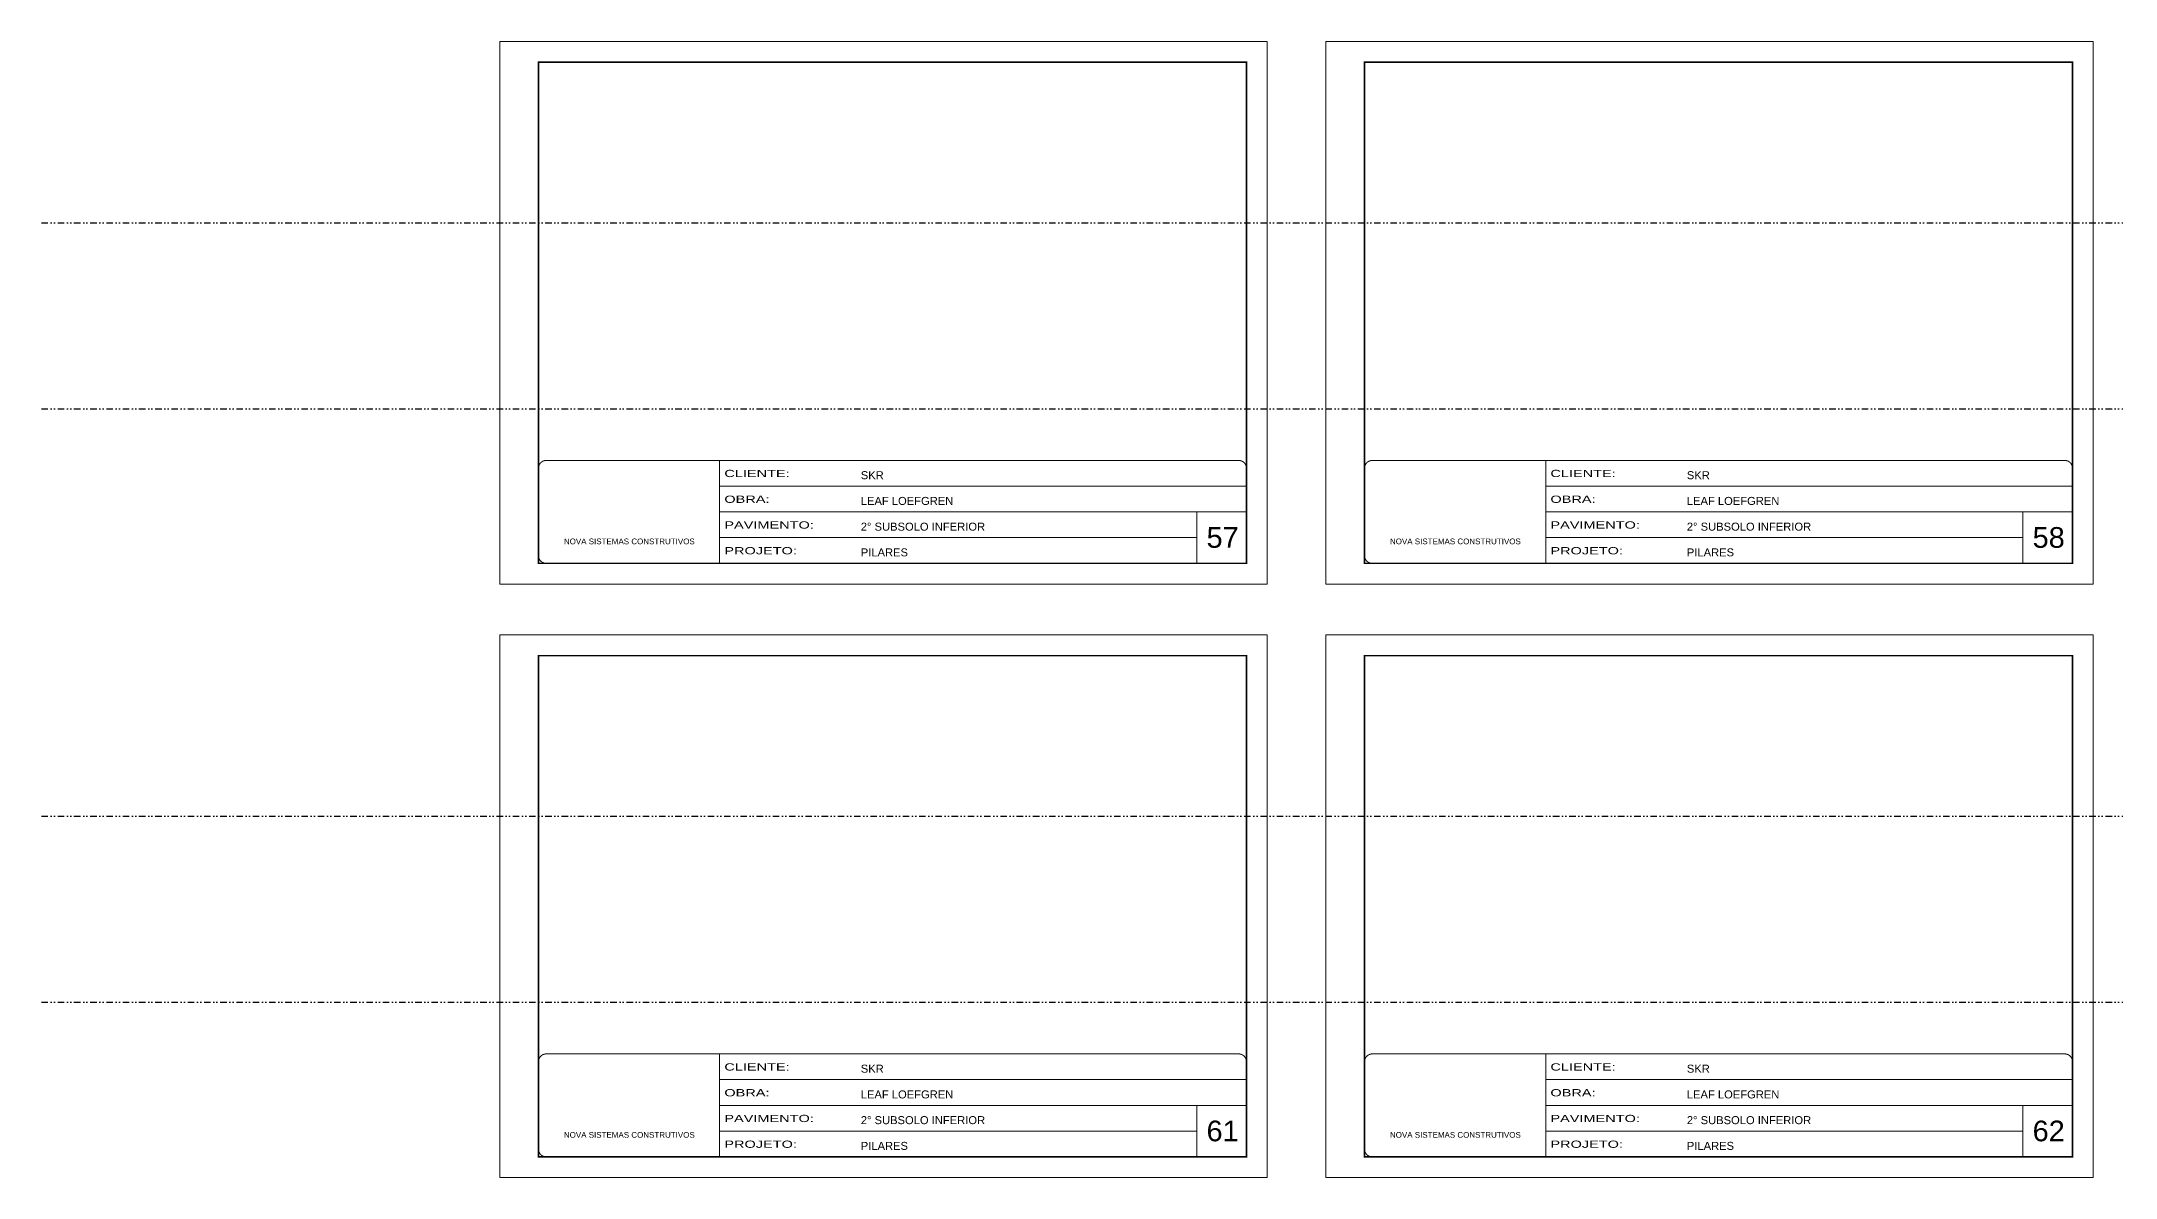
# Model space of a CAD drawing. Extents: x 13513 to 27878, y -21631 to 6985.
# Drawn here: x 13513 to 17527, y -11294 to -9095 of the extents above; entities that cross this region are included whole.
import ezdxf

# ---------------------------------------------------------------- set-up
doc = ezdxf.new("R2010")
doc.units = 0
for name, pattern in [('CONTINUO', [0]), ('DASHED', [0.75, 0.5, -0.25]), ('DIVIDE2', [0.625, 0.25, -0.125, 0, -0.125, 0, -0.125])]:
    doc.linetypes.add(name, pattern=pattern)
for name, color, linetype, lineweight in [('CARIMBO', 255, 'Continuous', 9), ('Folhas', 255, 'Continuous', 9), ('SARRAFO DE PRESSAO', 251, 'DASHED', 9)]:
    doc.layers.add(name, color=color, linetype=linetype, lineweight=lineweight)
doc.layers.add('Nível', color=160, linetype='Continuous')
doc.styles.add('ARIAL', font='arial.ttf')
doc.styles.add('Tecnologia', font='')
doc.styles.get('Tecnologia').set_extended_font_data('Forgotten Futurist')

# ---------------------------------------------------------------- blocks, each defined once
blk = doc.blocks.new('9999999999')
at = {"color": 30, "linetype": 'CONTINUO'}
for p, q in [((98564.6, 34230.2), (98564.6, 34429.4)), ((98564.6, 34379.6), (99584, 34379.6)), ((98564.6, 34329.8), (99488, 34329.8)), ((99584, 34329.8), (99488, 34329.8)), ((99488, 34329.8), (99488, 34230.2)), ((98564.6, 34280), (99488, 34280))]:
    blk.add_line(p, q, dxfattribs=at)
at = {"color": 30, "linetype": 'CONTINUO', "const_width": 2}
blk.add_lwpolyline([(99584, 34230.2), (99584, 34414.4, 0.414214), (99569, 34429.4), (98229, 34429.4, 0.414214), (98214, 34414.4), (98214, 34245.2, 0.414214), (98229, 34230.2), (99584, 34230.2)], format="xyb", dxfattribs=at)
at = {"layer": 'Folhas'}
blk.add_lwpolyline([(98139, 34190.2), (99624, 34190.2), (99624, 35240.2), (98139, 35240.2)], close=True, dxfattribs=at)
at = {"layer": 'Folhas', "color": 30, "const_width": 3}
blk.add_lwpolyline([(98214, 34230.2), (99584, 34230.2), (99584, 35200.2), (98214, 35200.2)], close=True, dxfattribs=at)
at = {"color": 7, "linetype": 'Continuous', "ltscale": 5, "style": 'ARIAL'}
for s, height, p in [('SKR', 15.48, (98837.7, 34393.1)), ('LEAF LOEFGREN', 15.483, (98837.7, 34343.3)), ('NOVA SISTEMAS CONSTRUTIVOS', 11.059, (98263.2, 34267.2)), ('2° SUBSOLO INFERIOR', 15.483, (98837.7, 34293.5)), ('PILARES', 15.48, (98837.7, 34243.7))]:
    blk.add_text(s, height=height, dxfattribs=at).set_placement(p)
at = {"layer": 'Folhas', "color": 7, "style": 'Tecnologia', "width": 1.5}
for s, p in [('CLIENTE:', (98573.7, 34397.2)), ('OBRA:', (98573.7, 34347.3)), ('PAVIMENTO:', (98573.7, 34297.5)), ('PROJETO:', (98573.7, 34247.7))]:
    blk.add_text(s, height=14, dxfattribs=at).set_placement(p)

msp = doc.modelspace()

# ---------------------------------------------------------------- linework, layer by layer
at = {"layer": 'Nível', "color": 4, "linetype": 'DIVIDE2', "ltscale": 50}
for p, q in [((13513.27, -9446.04), (21417.65, -9446.04)), ((13513.27, -9806.04), (21517.65, -9806.04)), ((13513.27, -10594.62), (21417.65, -10594.62)), ((13513.27, -10954.62), (21517.65, -10954.62))]:
    msp.add_line(p, q, dxfattribs=at)

# ---------------------------------------------------------------- block references
at = {"layer": 'SARRAFO DE PRESSAO', "color": 6, "linetype": 'ByBlock'}
for p in [(-83739.01, -44335.53), (-82140.51, -44335.53), (-83739.01, -45484.1), (-82140.51, -45484.1)]:
    msp.add_blockref('9999999999', p, dxfattribs=at)

# ---------------------------------------------------------------- texts
at = {"layer": 'CARIMBO', "style": 'ARIAL'}
for s, p in [('57', (15767.83, -10075.18)), ('58', (17366.33, -10075.18)), ('61', (15767.83, -11223.76)), ('62', (17366.33, -11223.76))]:
    msp.add_text(s, height=40, dxfattribs=at).set_placement(p)

doc.saveas('drawing.dxf')
